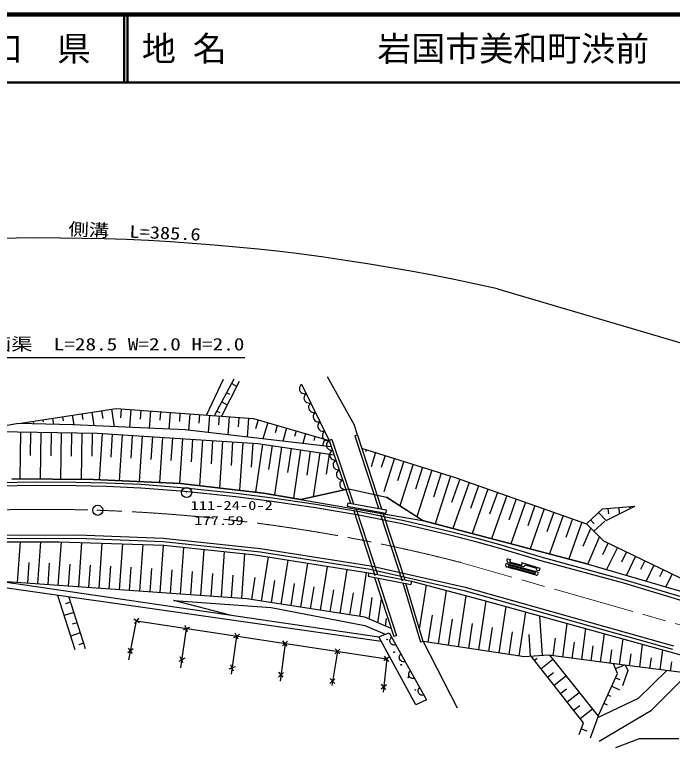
# Model space of a CAD drawing. Units: millimetres, scale not verified. Extents: x 40000 to 680000, y 20000 to 380000.
# Drawn here: x 351656 to 448442, y 272175 to 380000 of the extents above; entities that cross this region are included whole.
import ezdxf
from ezdxf.enums import TextEntityAlignment as Align

# ---------------------------------------------------------------- set-up
doc = ezdxf.new("R2010")
doc.units = ezdxf.units.MM
doc.header["$LTSCALE"] = 1000
doc.linetypes.add('CHAIN', pattern=[18.5, 12, -1.5, 3.5, -1.5])
for name, color, linetype, lineweight in [('M-BGD', 7, 'Continuous', 25), ('M-BMK', 2, 'CHAIN', 13), ('M-TTL', 2, 'Continuous', 140), ('M-TTL-LINE', 7, 'Continuous', 50)]:
    doc.layers.add(name, color=color, linetype=linetype, lineweight=lineweight)
doc.layers.add('M-BMK-SRVR', color=3, linetype='Continuous')
doc.layers.add('M-TTL-TXT', color=7, linetype='Continuous')
doc.styles.add('ＭＳ ゴシック', font='')
doc.styles.get('ＭＳ ゴシック').set_extended_font_data('MS Gothic')

# ---------------------------------------------------------------- blocks, each defined once
blk = doc.blocks.new('BUHIN40')
at = {"color": 7, "linetype": 'Continuous', "lineweight": 25}
blk.add_lwpolyline([(-734, -203), (-632, -357), (-504, -476), (-317, -598), (-131, -641), (57, -648), (285, -585), (442, -482), (579, -349), (677, -148), (722, 18), (734, 203)], dxfattribs=at)
blk = doc.blocks.new('BUHIN41')
at = {"color": 7, "linetype": 'Continuous', "lineweight": 25}
blk.add_lwpolyline([(-709, -299), (-587, -439), (-444, -542), (-240, -640), (-48, -659), (141, -642), (361, -549), (505, -426), (625, -275), (698, -61), (721, 112), (709, 299)], dxfattribs=at)
blk = doc.blocks.new('BUHIN49')
at = {"color": 7, "linetype": 'Continuous', "lineweight": 25}
blk.add_lwpolyline([(584, 285), (603, 128), (588, -20), (540, -203), (446, -336), (329, -444), (147, -532), (-10, -558), (-172, -551), (-349, -478), (-475, -398), (-584, -285)], dxfattribs=at)
blk = doc.blocks.new('BUHIN143')
at = {"color": 3, "linetype": 'Continuous', "lineweight": 25}
for radius in [746, 22.5]:
    blk.add_circle((0, 0), radius, dxfattribs=at)
blk = doc.blocks.new('BUHIN144')
at = {"color": 7, "linetype": 'Continuous', "lineweight": 25}
for radius in [746, 22.5]:
    blk.add_circle((0, 0), radius, dxfattribs=at)

msp = doc.modelspace()

# ---------------------------------------------------------------- linework, layer by layer
at = {"layer": 'M-BGD'}
for p, q in [((422693, 339636), (565699, 297641)), ((347194, 329533), (385548, 329533)), ((379902, 321077), (382408, 326381)), ((381046, 320994), (383962, 326388)), ((384672, 326014), (382092, 320918)), ((383597, 325713), (384322, 325322)), ((401670, 319609), (397718, 326680)), ((393878, 325626), (397941, 317336)), ((382869, 324365), (383249, 324159)), ((382140, 323016), (382937, 322586)), ((352206, 319840), (366606, 322044)), ((363006, 321493), (363314, 319484)), ((364446, 321713), (364622, 320566)), ((365886, 321934), (366281, 319352)), ((366606, 322044), (386810, 320574)), ((367328, 321991), (367230, 320653)), ((368771, 321886), (368579, 319249)), ((370214, 321781), (370120, 320483)), ((371657, 321676), (371471, 319120)), ((373100, 321572), (373009, 320314)), ((374544, 321467), (374363, 318991)), ((375987, 321362), (375898, 320144)), ((381411, 321668), (381828, 321443)), ((355806, 320391), (355856, 320065)), ((357246, 320611), (357386, 319698)), ((358686, 320832), (358776, 320245)), ((360126, 321052), (360346, 319617)), ((361566, 321272), (361698, 320411)), ((377430, 321257), (377253, 318826)), ((378873, 321152), (378782, 319906)), ((380316, 321047), (380131, 318495)), ((381759, 320942), (381664, 319635)), ((383202, 320837), (383008, 318163)), ((384646, 320732), (384546, 319365)), ((386089, 320627), (385886, 317832)), ((386810, 320574), (397941, 317336)), ((387506, 320372), (387122, 319053)), ((352206, 319840), (345519, 318686)), ((360288, 319619), (352206, 319840)), ((352926, 319950), (352936, 319885)), ((354366, 320170), (354426, 319779)), ((376745, 318885), (360288, 319619)), ((388897, 319967), (388199, 317565)), ((390289, 319562), (389974, 318480)), ((402095, 318123), (401670, 319609)), ((344216, 318704), (363794, 318425)), ((352499, 318586), (352400, 311674)), ((354005, 318565), (353956, 315114)), ((355511, 318543), (355413, 311652)), ((357017, 318521), (356968, 315081)), ((358523, 318500), (358425, 311630)), ((360029, 318478), (359980, 315049)), ((361535, 318457), (361437, 311609)), ((363041, 318435), (362992, 315017)), ((363794, 318425), (387427, 316886)), ((364532, 318377), (364088, 311557)), ((366009, 318280), (365788, 314884)), ((367486, 318184), (367046, 311417)), ((368963, 318088), (368744, 314717)), ((398257, 316407), (376745, 318885)), ((391680, 319158), (391119, 317229)), ((393072, 318753), (392825, 317907)), ((394463, 318348), (394040, 316892)), ((402095, 318123), (401715, 317998)), ((402095, 318123), (405665, 307268)), ((370440, 317992), (370003, 311277)), ((371918, 317896), (371700, 314551)), ((373395, 317800), (372961, 311137)), ((374872, 317704), (374656, 314385)), ((376349, 317607), (375918, 310997)), ((377826, 317511), (377609, 314176)), ((379303, 317415), (378864, 310674)), ((380780, 317319), (380558, 313913)), ((382257, 317223), (381809, 310339)), ((383734, 317127), (383508, 313650)), ((385211, 317031), (384754, 310005)), ((395854, 317943), (395677, 317334)), ((397246, 317539), (396960, 316556)), ((398320, 317465), (397941, 317336)), ((397941, 317336), (400391, 310124)), ((397941, 317336), (401080, 308095)), ((398320, 317465), (401530, 308014)), ((401715, 317998), (405217, 307349)), ((386688, 316935), (386457, 313386)), ((388129, 316783), (387086, 309741)), ((387427, 316886), (398659, 315224)), ((389533, 316575), (389014, 313072)), ((390937, 316367), (389894, 309326)), ((392341, 316159), (391817, 312621)), ((393745, 315951), (392692, 308842)), ((402719, 316226), (416470, 311886)), ((403407, 316009), (403295, 315657)), ((395149, 315743), (394630, 312239)), ((396553, 315536), (395595, 309062)), ((397957, 315328), (397517, 312359)), ((404782, 315575), (404114, 313460)), ((406157, 315141), (405600, 313378)), ((407532, 314707), (405974, 309770)), ((408907, 314273), (407998, 311393)), ((410282, 313839), (408345, 307702)), ((411657, 313405), (410629, 310148)), ((413033, 312971), (410857, 306079)), ((351229, 311682), (363265, 311596)), ((363265, 311596), (351229, 311682)), ((414408, 312537), (413285, 308981)), ((415783, 312103), (413559, 305059)), ((417161, 311643), (415950, 308196)), ((416470, 311886), (435821, 305087)), ((348165, 311158), (354877, 311262)), ((354878, 310712), (348176, 310608)), ((354877, 311262), (360669, 311188)), ((360661, 310638), (354878, 310712)), ((365166, 310571), (360661, 310638)), ((360669, 311188), (365183, 311121)), ((363265, 311596), (376082, 310989)), ((376082, 310989), (363265, 311596)), ((370225, 310335), (365166, 310571)), ((365183, 311121), (370259, 310884)), ((370259, 310884), (376749, 310377)), ((376082, 310989), (388291, 309604)), ((388291, 309604), (376082, 310989)), ((418544, 311157), (416161, 304375)), ((419926, 310671), (418754, 307337)), ((376699, 309829), (370225, 310335)), ((384168, 309053), (376699, 309829)), ((376749, 310377), (384231, 309600)), ((384231, 309600), (389233, 308958)), ((388291, 309604), (411668, 305556)), ((393762, 308656), (388291, 309604)), ((393762, 308656), (400812, 310217)), ((400391, 310124), (393762, 308656)), ((400812, 310217), (406374, 308975)), ((421308, 310186), (419004, 303629)), ((422690, 309700), (421558, 306478)), ((389159, 308413), (384168, 309053)), ((395911, 307435), (389159, 308413)), ((389233, 308958), (395998, 307978)), ((406374, 308975), (411830, 305513)), ((411668, 305556), (406374, 308975)), ((424072, 309215), (421847, 302882)), ((425454, 308729), (424362, 305619)), ((402292, 306322), (395911, 307435)), ((395998, 307978), (402392, 306863)), ((400687, 308166), (400599, 307674)), ((400599, 307674), (406261, 306652)), ((400687, 308166), (406350, 307145)), ((426837, 308243), (424690, 302135)), ((428219, 307758), (427165, 304760)), ((438180, 307284), (442927, 307667)), ((438693, 305550), (442927, 307667)), ((438971, 307348), (439035, 306550)), ((440553, 307475), (440630, 306519)), ((442135, 307603), (442148, 307443)), ((401539, 307120), (404670, 297472)), ((401919, 307244), (405051, 297595)), ((408868, 305040), (402292, 306322)), ((402392, 306863), (408985, 305578)), ((405514, 306432), (408677, 296701)), ((405894, 306555), (409058, 296825)), ((406350, 307145), (406261, 306652)), ((429601, 307272), (427534, 301388)), ((430983, 306786), (429969, 303901)), ((432365, 306301), (430377, 300642)), ((435821, 305087), (438180, 307284)), ((437590, 306735), (438693, 305550)), ((408985, 305578), (415818, 303922)), ((411668, 305556), (436033, 299156)), ((436033, 299156), (411668, 305556)), ((433747, 305815), (432773, 303042)), ((435129, 305330), (433220, 299895)), ((436410, 305636), (436933, 305075)), ((438486, 305446), (436897, 304010)), ((415685, 303388), (408868, 305040)), ((436448, 304459), (435258, 301708)), ((435821, 305087), (438331, 302577)), ((342819, 303363), (360954, 303453)), ((360954, 303453), (373528, 302971)), ((419530, 302410), (415685, 303388)), ((415818, 303922), (419669, 302942)), ((437703, 303204), (435981, 299169)), ((342838, 302863), (360946, 302953)), ((347500, 302421), (358190, 302421)), ((352082, 296438), (352506, 302421)), ((355081, 296226), (355520, 302421)), ((358080, 296013), (358533, 302409)), ((358190, 302421), (373619, 301916)), ((360946, 302953), (373492, 302472)), ((361080, 295801), (361540, 302311)), ((364079, 295589), (364547, 302213)), ((367078, 295377), (367554, 302115)), ((370077, 295165), (370562, 302016)), ((373076, 294952), (373569, 301918)), ((373492, 302472), (387768, 300928)), ((373528, 302971), (387834, 301424)), ((373619, 301916), (387032, 300505)), ((422902, 301500), (419530, 302410)), ((419669, 302942), (423052, 302029)), ((423052, 302029), (429455, 300118)), ((439003, 302251), (438162, 300514)), ((438331, 302577), (459855, 292145)), ((376075, 294740), (376561, 301607)), ((379074, 294528), (379552, 301292)), ((382073, 294316), (382544, 300977)), ((387768, 300928), (403979, 298381)), ((387834, 301424), (404073, 298872)), ((429304, 299589), (422902, 301500)), ((440349, 301599), (438774, 298349)), ((441694, 300947), (440961, 299434)), ((385072, 294104), (385536, 300662)), ((387032, 300505), (403792, 297838)), ((387990, 293710), (389007, 300190)), ((424199, 299925), (424633, 299807)), ((429455, 300118), (441432, 296847)), ((443039, 300295), (441682, 297493)), ((353582, 296332), (353797, 299376)), ((356581, 296119), (356804, 299270)), ((359580, 295907), (359808, 299134)), ((362579, 295695), (362811, 298979)), ((365578, 295483), (365814, 298823)), ((390881, 293256), (391897, 299730)), ((393772, 292803), (394787, 299271)), ((396663, 292349), (397677, 298811)), ((404073, 298872), (417944, 295750)), ((428410, 297537), (424067, 298717)), ((424198, 299199), (428541, 298020)), ((424299, 299379), (426422, 298803)), ((424396, 298783), (428160, 297761)), ((424448, 298976), (428212, 297954)), ((424628, 299445), (426172, 299026)), ((426254, 299366), (428939, 298533)), ((426798, 299041), (428467, 298523)), ((441281, 296318), (429304, 299589)), ((436033, 299156), (465266, 290552)), ((444384, 299643), (443760, 298354)), ((445730, 298991), (444589, 296638)), ((368577, 295271), (368818, 298668)), ((371576, 295058), (371821, 298513)), ((374575, 294846), (374820, 298305)), ((377574, 294634), (377815, 298042)), ((380573, 294422), (380811, 297778)), ((399554, 291895), (400567, 298351)), ((402444, 291441), (403457, 297891)), ((403792, 297838), (403697, 297347)), ((403792, 297838), (410064, 296631)), ((403979, 298381), (417821, 295265)), ((425185, 298413), (424260, 298665)), ((428470, 298522), (428400, 298265)), ((428835, 298147), (428400, 298265)), ((428939, 298533), (428835, 298147)), ((447075, 298339), (446559, 297274)), ((448420, 297687), (447497, 295782)), ((349833, 296597), (405228, 288427)), ((385822, 294051), (349833, 296597)), ((383572, 294210), (383806, 297515)), ((386545, 293937), (387053, 297179)), ((389435, 293483), (389944, 296722)), ((403697, 297347), (409969, 296140)), ((404629, 297167), (407469, 288484)), ((405078, 297081), (407849, 288608)), ((410064, 296631), (409969, 296140)), ((410064, 296631), (420755, 293793)), ((441432, 296847), (452036, 293678)), ((405594, 287755), (349887, 295683)), ((392326, 293029), (392834, 296265)), ((395217, 292576), (395725, 295808)), ((408768, 296371), (411395, 287630)), ((411778, 287745), (409212, 296286)), ((411225, 289588), (412242, 296053)), ((417944, 295750), (448606, 287109)), ((451877, 293151), (441281, 296318)), ((360541, 286546), (357991, 294529)), ((398108, 292122), (398615, 295351)), ((400999, 291668), (401506, 294894)), ((414012, 287411), (415190, 295271)), ((416990, 286964), (418118, 294493)), ((417821, 295265), (448465, 286629)), ((359864, 293541), (359157, 293315)), ((359621, 294297), (362044, 286734)), ((383373, 291650), (375101, 293780)), ((375101, 293780), (389380, 292746)), ((403167, 291328), (385822, 294051)), ((403819, 291052), (404260, 294224)), ((405124, 290500), (405660, 294014)), ((419968, 286518), (421046, 293713)), ((420755, 293793), (450397, 285588)), ((389380, 292746), (403190, 290116)), ((422946, 286072), (423970, 292903)), ((360348, 292028), (358934, 291576)), ((369877, 291185), (369309, 290361)), ((407080, 289673), (403167, 291328)), ((412523, 287634), (413124, 291647)), ((425924, 285626), (426894, 292094)), ((429330, 285680), (428965, 291521)), ((360832, 290516), (360125, 290289)), ((368437, 285055), (369593, 290773)), ((370005, 290489), (369181, 291057)), ((369593, 290773), (406402, 285184)), ((377087, 289192), (376740, 290130)), ((403190, 290116), (406189, 288817)), ((406250, 290024), (406382, 291121)), ((415501, 287188), (416077, 291035)), ((418479, 286741), (419031, 290423)), ((432310, 285459), (432966, 290413)), ((361317, 289003), (359901, 288549)), ((376913, 289661), (376081, 283899)), ((377382, 289835), (376444, 289488)), ((384548, 288095), (384083, 288980)), ((405228, 288427), (406753, 289045)), ((406753, 289045), (412278, 279191)), ((421457, 286295), (421983, 289802)), ((424435, 285849), (424933, 289174)), ((435100, 285089), (435705, 289655)), ((384316, 288537), (383533, 282936)), ((384758, 288770), (383873, 288305)), ((410670, 278449), (405228, 288427)), ((407849, 288608), (407469, 288484)), ((427556, 285570), (427354, 288796)), ((430915, 285644), (431256, 288218)), ((437891, 284720), (438444, 288897)), ((440681, 284350), (441183, 288139)), ((361801, 287490), (361093, 287263)), ((391448, 287455), (390728, 281908)), ((391068, 287128), (391827, 287781)), ((391774, 287076), (391121, 287834)), ((411778, 287745), (411395, 287630)), ((411778, 287745), (416773, 277995)), ((426669, 285514), (411778, 287745)), ((433705, 285274), (434020, 287654)), ((436496, 284904), (436785, 287090)), ((443644, 283972), (444068, 287340)), ((369105, 286690), (368307, 286088)), ((369008, 285990), (368405, 286788)), ((399145, 286286), (398308, 281265)), ((399510, 286628), (398780, 285944)), ((399487, 285921), (398803, 286651)), ((439286, 284535), (439550, 286526)), ((442134, 284162), (442360, 285956)), ((446664, 283592), (447033, 286519)), ((376692, 285278), (375802, 284822)), ((376475, 284605), (376019, 285495)), ((406402, 285184), (405888, 280302)), ((406802, 285484), (406002, 284884)), ((406702, 284784), (406102, 285584)), ((430217, 285736), (426669, 285514)), ((435363, 275802), (427650, 285575)), ((428132, 284965), (428565, 285306)), ((429096, 283743), (430829, 285111)), ((441379, 284258), (430217, 285736)), ((430340, 285720), (437515, 276781)), ((445154, 283782), (445352, 285356)), ((448174, 283402), (448345, 284756)), ((384126, 284014), (383192, 283657)), ((383837, 283368), (383480, 284302)), ((440386, 283043), (439806, 284466)), ((440096, 283754), (441344, 284263)), ((451949, 282927), (441379, 284258)), ((441570, 284233), (441886, 283500)), ((391217, 283205), (390486, 282522)), ((391193, 282498), (390510, 283229)), ((430060, 282521), (430932, 283209)), ((431024, 281300), (432777, 282683)), ((437515, 276781), (440386, 283043)), ((441886, 283500), (441103, 281216)), ((447644, 283469), (443415, 279339)), ((445375, 277625), (450839, 283067)), ((398783, 282262), (398052, 281581)), ((398758, 281556), (398077, 282287)), ((406276, 280670), (405661, 281458)), ((440099, 282417), (440710, 282136)), ((406363, 281372), (405574, 280757)), ((431988, 280078), (432870, 280774)), ((439525, 281164), (440645, 280651)), ((432952, 278856), (434726, 280256)), ((443415, 279339), (437421, 276520)), ((438950, 279912), (439351, 279728)), ((412278, 279191), (410670, 278449)), ((433917, 277635), (434808, 278338)), ((438376, 278659), (438857, 278439)), ((434881, 276413), (436674, 277829)), ((437659, 273093), (445375, 277625)), ((437802, 277407), (437882, 277370)), ((437515, 276781), (436341, 273519)), ((434710, 274041), (435363, 275802)), ((435037, 274922), (435835, 274626)), ((440108, 272175), (443599, 273461)), ((443599, 273461), (449416, 273461))]:
    msp.add_line(p, q, dxfattribs=at)
for centre in [(406466, 288024), (407503, 286174), (408541, 284324), (409578, 282473), (410616, 280623)]:
    msp.add_circle(centre, 49.8, dxfattribs=at)
for centre, radius, start, end in [((356047, 47212), 299922, 77.16113, 96.99368), ((424376, 299669), 300, 160.02466, 255.00452), ((424339, 299717), 250, 123.97607, 167.45288), ((424817, 299570), 300, 127.73694, 163.69165), ((424133, 298958), 250, 74.80518, 254.80518), ((424422, 298880), 100, 74.80518, 254.80518), ((424665, 299591), 150, 155.20526, 255.60748), ((426211, 299171), 150, 254.80518, 344.80511), ((426056, 299141), 300, 358.18384, 48.7085), ((426502, 299092), 300, 254.55151, 350.19946), ((428186, 297857), 100, 254.80518, 74.80518), ((428475, 297779), 250, 254.80518, 74.80518)]:
    msp.add_arc(centre, radius, start, end, dxfattribs=at)
at = {"layer": 'M-BMK'}
msp.add_line((460415, 287093), (417284, 299385), dxfattribs=at)
msp.add_arc((355721, 60779), 246420, 75.5325, 97.29089, dxfattribs=at)
at = {"layer": 'M-TTL'}
msp.add_line((680000, 380000), (40000, 380000), dxfattribs=at)
at = {"layer": 'M-TTL-LINE'}
for p, q in [((367750, 380000), (367750, 370000)), ((368250, 380000), (368250, 370000)), ((40000, 370000), (680000, 370000))]:
    msp.add_line(p, q, dxfattribs=at)

# ---------------------------------------------------------------- block references
at = {"layer": 'M-BGD', "rotation": 273.2663}
for name, p in [('BUHIN41', (394216, 324936)), ('BUHIN41', (394894, 323554)), ('BUHIN41', (395571, 322172)), ('BUHIN41', (396248, 320790)), ('BUHIN41', (396925, 319409)), ('BUHIN41', (397603, 318027)), ('BUHIN40', (398186, 316615)), ('BUHIN40', (398676, 315172)), ('BUHIN40', (399166, 313730)), ('BUHIN40', (399656, 312287)), ('BUHIN40', (400146, 310845)), ('BUHIN144', (363883, 307064)), ('BUHIN49', (407444, 287813)), ('BUHIN49', (408825, 285350)), ('BUHIN49', (410207, 282886)), ('BUHIN49', (411588, 280423))]:
    msp.add_blockref(name, p, dxfattribs=at)
at = {"layer": 'M-BMK-SRVR', "rotation": 273.2663}
msp.add_blockref('BUHIN143', (376962, 309679), dxfattribs=at)

# ---------------------------------------------------------------- texts
at = {"layer": 'M-BGD', "style": 'ＭＳ ゴシック', "width": 1.2}
msp.add_text('側溝\u3000L=385.6', height=1833, rotation=357.6, dxfattribs=at).set_placement((359504, 347012), align=Align.BOTTOM_LEFT)
at = {"layer": 'M-BGD', "style": 'ＭＳ ゴシック', "width": 1.25}
msp.add_text('函渠\u3000L=28.5 W=2.0 H=2.0', height=1833, dxfattribs=at).set_placement((348027, 330033), align=Align.BOTTOM_LEFT)
at = {"layer": 'M-BMK-SRVR', "style": 'ＭＳ ゴシック', "width": 1.35}
for s, p in [('111-24-0-2', (377533, 306721)), ('177.59', (378081, 304494))]:
    msp.add_text(s, height=1320, dxfattribs=at).set_placement(p, align=Align.BOTTOM_LEFT)
at = {"layer": 'M-TTL-TXT', "style": 'ＭＳ ゴシック'}
for s, p in [('岩国市美和町渋前', (405024, 375000)), ('地 名', (370380, 375000))]:
    msp.add_text(s, height=3666, dxfattribs=at).set_placement(p, align=Align.MIDDLE_LEFT)
msp.add_text('山\u3000口\u3000県', height=3666, dxfattribs=at).set_placement((350375, 375000), align=Align.MIDDLE_CENTER)

doc.saveas('drawing.dxf')
